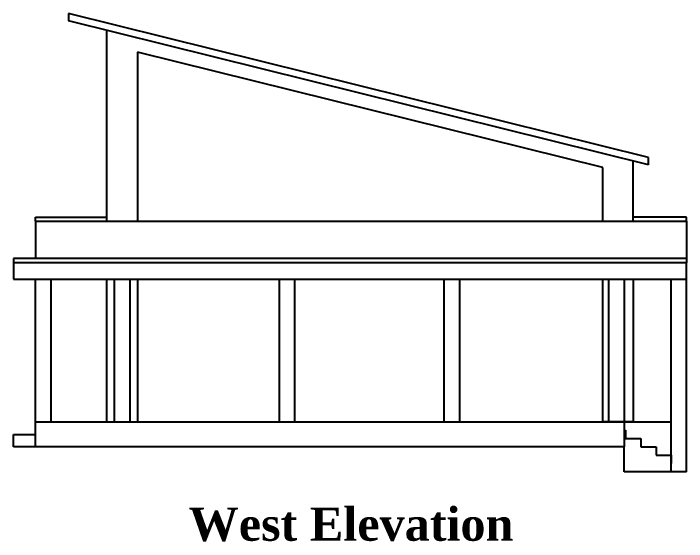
# Model space of a CAD drawing. Header units: inches. Extents: x -6800 to 96653, y -25814 to 17379.
# Drawn here: x 27290.1 to 27776.1, y -1971.5 to -1590.3 of the extents above; entities that cross this region are included whole.
import ezdxf

# ---------------------------------------------------------------- set-up
doc = ezdxf.new("R2010")
doc.units = ezdxf.units.IN
doc.header["$MEASUREMENT"] = 0
doc.linetypes.add('ACAD_ISO02W100', pattern=[15, 12, -3])
doc.layers.add('Page Format', color=7, linetype='Continuous', lineweight=25)
doc.layers.add('Sec line', color=7, linetype='ACAD_ISO02W100', lineweight=13)
doc.styles.get("Standard").update_dxf_attribs({"font": 'arial.ttf'})

# ---------------------------------------------------------------- blocks, each defined once
blk = doc.blocks.new('gh')
at = {"layer": 'Page Format'}
for p, q in [((27748.57, -1694.19), (27329.75, -1590.29)), ((27329.75, -1590.29), (27329.75, -1595.54)), ((27748.57, -1699.44), (27329.75, -1595.54)), ((27357.6, -1740.19), (27357.6, -1602.45)), ((27715.6, -1701.56), (27379.6, -1618.21)), ((27379.6, -1618.21), (27379.6, -1740.19)), ((27748.57, -1699.44), (27748.57, -1694.19)), ((27737.6, -1740.19), (27737.6, -1696.72)), ((27715.6, -1740.19), (27715.6, -1701.56)), ((27306.1, -1740.19), (27306.1, -1737.34)), ((27306.1, -1737.34), (27357.6, -1737.34)), ((27776.1, -1737.34), (27737.6, -1737.34)), ((27776.1, -1740.19), (27776.1, -1737.34)), ((27306.1, -1740.19), (27776.1, -1740.19)), ((27306.1, -1740.19), (27306.1, -1767.19)), ((27776.1, -1740.19), (27776.1, -1770.19)), ((27776.1, -1767.19), (27290.1, -1767.19)), ((27290.1, -1767.19), (27290.1, -1770.19)), ((27776.1, -1770.19), (27290.1, -1770.19)), ((27290.1, -1770.19), (27290.1, -1782.19)), ((27732.1, -1770.19), (27731.1, -1770.19)), ((27776.1, -1782.19), (27776.1, -1770.19)), ((27290.1, -1782.19), (27306.1, -1782.19)), ((27306.1, -1782.19), (27731.1, -1782.19)), ((27306.1, -1903.19), (27306.1, -1782.19)), ((27306.1, -1782.19), (27317.1, -1782.19)), ((27317.1, -1782.19), (27317.1, -1885.19)), ((27357.6, -1885.19), (27357.6, -1782.19)), ((27363.1, -1885.19), (27363.1, -1782.19)), ((27363.1, -1782.19), (27374.1, -1782.19)), ((27374.1, -1782.19), (27374.1, -1885.19)), ((27379.6, -1782.19), (27379.6, -1885.19)), ((27482.1, -1885.19), (27482.1, -1782.19)), ((27482.1, -1782.19), (27493.1, -1782.19)), ((27493.1, -1782.19), (27493.1, -1885.19)), ((27601.1, -1885.19), (27601.1, -1782.19)), ((27601.1, -1782.19), (27612.1, -1782.19)), ((27612.1, -1782.19), (27612.1, -1885.19)), ((27715.6, -1885.19), (27715.6, -1782.19)), ((27715.6, -1782.19), (27737.6, -1782.19)), ((27720.1, -1885.19), (27720.1, -1782.19)), ((27720.1, -1782.19), (27731.1, -1782.19)), ((27731.1, -1782.19), (27731.1, -1885.19)), ((27731.1, -1782.19), (27776.1, -1782.19)), ((27737.6, -1782.19), (27737.6, -1885.19)), ((27765.1, -1921.19), (27765.1, -1782.19)), ((27765.1, -1782.19), (27776.1, -1782.19)), ((27776.1, -1921.19), (27776.1, -1782.19)), ((27306.1, -1894.19), (27306.1, -1885.19)), ((27306.1, -1885.19), (27731.1, -1885.19)), ((27737.6, -1885.19), (27715.6, -1885.19)), ((27731.1, -1885.19), (27731.1, -1903.19)), ((27731.1, -1885.19), (27731.1, -1885.19)), ((27731.1, -1885.19), (27765.1, -1885.19)), ((27290.1, -1903.19), (27290.1, -1894.19)), ((27290.1, -1894.19), (27306.1, -1894.19)), ((27731.1, -1891.19), (27732.1, -1891.19)), ((27732.1, -1891.19), (27732.1, -1897.19)), ((27732.1, -1897.19), (27743.1, -1897.19)), ((27743.1, -1897.19), (27743.1, -1903.19)), ((27720.1, -1903.19), (27290.1, -1903.19)), ((27731.1, -1903.19), (27720.1, -1903.19)), ((27731.15, -1921.19), (27731.1, -1903.19)), ((27743.1, -1903.19), (27754.1, -1903.19)), ((27754.1, -1903.19), (27754.1, -1909.19)), ((27754.1, -1909.19), (27765.1, -1909.19)), ((27765.1, -1909.19), (27765.1, -1915.19)), ((27776.1, -1921.19), (27731.15, -1921.19))]:
    blk.add_line(p, q, dxfattribs=at)
at = {"layer": 'Page Format', "insert": (27416.54, -1946.94), "char_height": 24, "attachment_point": 1}
blk.add_mtext_dynamic_manual_height_columns('{\\fTimes New Roman|b1|i0|c0|p18;West Elevation}', width=405.7292, gutter_width=1, heights=[0], dxfattribs=at)

msp = doc.modelspace()

# ---------------------------------------------------------------- block references
at = {"layer": 'Sec line'}
msp.add_blockref('gh', (0, 0), dxfattribs=at)

doc.saveas('drawing.dxf')
